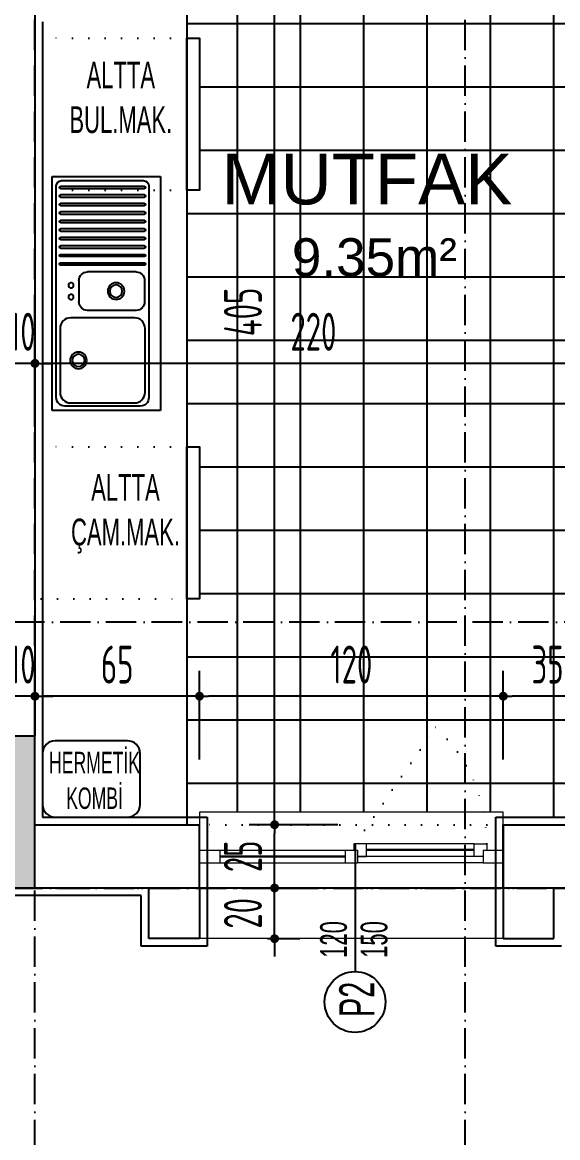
# Model space of a CAD drawing. Extents: x 41749 to 92598, y -24291 to 29432.
# Drawn here: x 56715.1 to 56926.6, y -23314.9 to -22874.5 of the extents above; entities that cross this region are included whole.
import ezdxf

# ---------------------------------------------------------------- set-up
doc = ezdxf.new("R2010")
doc.units = 0
doc.header["$MEASUREMENT"] = 0
doc.header["$PDMODE"] = 3
doc.linetypes.add('ACAD_ISO10W100', pattern=[18, 12, -3, 0, -3])
doc.linetypes.add('DOT', pattern=[6.35, 0, -6.35])
doc.layers.get('0').update_dxf_attribs({"linetype": 'CONTINUOUS'})
doc.layers.get('Defpoints').update_dxf_attribs({"linetype": 'CONTINUOUS'})
for name, color, linetype in [('AKS', 10, 'CONTINUOUS'), ('DUVAR', 6, 'CONTINUOUS'), ('İÇ ÖLÇÜ', 95, 'CONTINUOUS'), ('KOLON', 5, 'CONTINUOUS'), ('MAHAL', 21, 'CONTINUOUS'), ('OLCU', 3, 'CONTINUOUS'), ('P', 7, 'DOT'), ('SIVA', 7, 'CONTINUOUS'), ('tar', 12, 'CONTINUOUS'), ('TEFRIS', 12, 'CONTINUOUS'), ('tefriş', 12, 'CONTINUOUS'), ('YAZI', 7, 'CONTINUOUS')]:
    doc.layers.add(name, color=color, linetype=linetype)
doc.layers.add('KAPI-GOR', color=153, linetype='CONTINUOUS', lineweight=15)
doc.styles.add('mahal', font='arial.ttf', dxfattribs={"height": 70})
doc.styles.add('OLCU', font='isocpeur.ttf', dxfattribs={"width": 0.59})
doc.dimstyles.new('OLCU3', dxfattribs={"dimscale": 0.5, "dimtxt": 30, "dimasz": 7, "dimexe": 20, "dimexo": 0, "dimgap": 10, "dimtad": 1, "dimdec": 4, "dimrnd": 0.5, "dimdsep": 46, "dimtxsty": 'OLCU', "dimblk1": 'DOT', "dimblk2": 'DOT', "dimsah": 1, "dimcen": 0.09, "dimclrt": 4, "dimadec": 0, "dimazin": 0, "dimtfac": 1, "dimtdec": 4, "dimtix": 1, "dimtmove": 2, "dimatfit": 3, "dimfxl": 0, "dimtolj": 1, "dimtzin": 0, "dimarcsym": 0})

# ---------------------------------------------------------------- blocks, each defined once
blk = doc.blocks.new('64')
at = {"layer": 'tefriş'}
for p, q in [((-91.96, 1785.92), (-91.96, 1675.92)), ((-40.96, 1785.92), (-91.96, 1785.92)), ((-50.43, 1783.92), (-85.96, 1783.92)), ((-40.96, 1675.92), (-40.96, 1785.92)), ((-89.96, 1779.92), (-89.96, 1680.42)), ((-46.43, 1680.42), (-46.43, 1779.92)), ((-91.96, 1675.92), (-40.96, 1675.92)), ((-87.46, 1677.92), (-48.93, 1677.92))]:
    blk.add_line(p, q, dxfattribs=at)
at = {"layer": 'tefriş', "color": 8}
for p, q in [((-52.43, 1738.92), (-75.3, 1738.92)), ((-79.3, 1724.82), (-79.3, 1734.92)), ((-48.43, 1724.82), (-48.43, 1734.92)), ((-52.43, 1720.82), (-75.3, 1720.82)), ((-48.45, 1717.62), (-87.94, 1717.62)), ((-87.94, 1716.62), (-48.45, 1716.62)), ((-48.45, 1713.62), (-87.94, 1713.62)), ((-87.94, 1712.62), (-48.45, 1712.62)), ((-87.94, 1709.62), (-48.45, 1709.62)), ((-48.45, 1708.62), (-87.94, 1708.62)), ((-87.94, 1705.62), (-48.45, 1705.62)), ((-48.45, 1704.62), (-87.94, 1704.62)), ((-87.94, 1701.62), (-48.45, 1701.62)), ((-48.45, 1700.62), (-87.94, 1700.62)), ((-87.94, 1697.62), (-48.45, 1697.62)), ((-48.45, 1696.62), (-87.94, 1696.62)), ((-87.94, 1693.62), (-48.45, 1693.62)), ((-48.45, 1692.62), (-87.94, 1692.62)), ((-87.94, 1689.62), (-48.45, 1689.62)), ((-48.45, 1688.62), (-87.94, 1688.62)), ((-87.94, 1685.62), (-48.45, 1685.62)), ((-48.45, 1684.62), (-87.94, 1684.62)), ((-87.94, 1681.62), (-48.45, 1681.62)), ((-48.45, 1680.62), (-87.94, 1680.62))]:
    blk.add_line(p, q, dxfattribs=at)
blk.add_lwpolyline([(-88.19, 1747.42), (-88.19, 1777.42, -0.414214), (-83.19, 1782.42), (-53.19, 1782.42, -0.414214), (-48.19, 1777.42), (-48.19, 1747.42, -0.414214), (-53.19, 1742.42), (-83.19, 1742.42, -0.414214)], format="xyb", close=True, dxfattribs=at)
for centre, radius in [((-79.51, 1762.42), 3.92), ((-79.51, 1762.42), 2.92), ((-83.03, 1732.62), 1.2), ((-61.86, 1729.87), 3.92), ((-61.86, 1729.87), 2.92), ((-83.03, 1727.13), 1.2)]:
    blk.add_circle(centre, radius, dxfattribs=at)
at = {"layer": 'tefriş'}
for centre, radius, start, end in [((-85.96, 1779.92), 4, 90, 180), ((-50.43, 1779.92), 4, 0, 90), ((-87.46, 1680.42), 2.5, 180, 270), ((-48.93, 1680.42), 2.5, 270, 360)]:
    blk.add_arc(centre, radius, start, end, dxfattribs=at)
at = {"layer": 'tefriş', "color": 8}
for centre, radius, start, end in [((-75.3, 1734.92), 4, 90, 180), ((-52.43, 1734.92), 4, 0, 90), ((-75.3, 1724.82), 4, 180, 270), ((-52.43, 1724.82), 4, 270, 0), ((-87.94, 1717.12), 0.5, 90, 270), ((-48.45, 1717.12), 0.5, 270, 90), ((-87.94, 1713.12), 0.5, 90, 270), ((-87.94, 1709.12), 0.5, 90, 270), ((-48.45, 1713.12), 0.5, 270, 90), ((-48.45, 1709.12), 0.5, 270, 90), ((-87.94, 1705.12), 0.5, 90, 270), ((-48.45, 1705.12), 0.5, 270, 90), ((-87.94, 1701.12), 0.5, 90, 270), ((-48.45, 1701.12), 0.5, 270, 90), ((-87.94, 1697.12), 0.5, 90, 270), ((-48.45, 1697.12), 0.5, 270, 90), ((-87.94, 1693.12), 0.5, 90, 270), ((-87.94, 1689.12), 0.5, 90, 270), ((-48.45, 1693.12), 0.5, 270, 90), ((-48.45, 1689.12), 0.5, 270, 90), ((-87.94, 1685.12), 0.5, 90, 270), ((-48.45, 1685.12), 0.5, 270, 90), ((-87.94, 1681.12), 0.5, 90, 270), ((-48.45, 1681.12), 0.5, 270, 90)]:
    blk.add_arc(centre, radius, start, end, dxfattribs=at)
blk = doc.blocks.new('DOT')
at = {"color": 0, "linetype": 'ByBlock'}
blk.add_line((-0.5, 0), (-1, 0), dxfattribs=at)
at = {"color": 0, "linetype": 'ByBlock', "const_width": 0.5}
blk.add_lwpolyline([(-0.25, 0, 1), (0.25, 0, 1)], format="xyb", close=True, dxfattribs=at)
blk = doc.blocks.new('*D280')
at = {"layer": 'Defpoints', "color": 0, "transparency": 16777216}
for p in [(56720.06, -23009.17), (56940.06, -23076.16), (56720.06, -23122.2)]:
    blk.add_point(p, dxfattribs=at)
at = {"layer": 'İÇ ÖLÇÜ', "color": 0, "lineweight": -2, "transparency": 16777216}
for p, q in [((56720.06, -23034.17), (56720.06, -22999.17)), ((56940.06, -23034.17), (56940.06, -22999.17)), ((56936.56, -23009.17), (56723.56, -23009.17))]:
    blk.add_line(p, q, dxfattribs=at)
at = {"layer": 'İÇ ÖLÇÜ', "color": 0, "lineweight": -2, "transparency": 16777216, "xscale": 3.5, "yscale": 3.5, "zscale": 3.5, "rotation": 180}
blk.add_blockref('DOT', (56720.06, -23009.17), dxfattribs=at)
at = {"layer": 'İÇ ÖLÇÜ', "color": 0, "lineweight": -2, "transparency": 16777216, "xscale": 3.5, "yscale": 3.5, "zscale": 3.5}
blk.add_blockref('DOT', (56940.06, -23009.17), dxfattribs=at)
at = {"layer": 'İÇ ÖLÇÜ', "color": 4, "transparency": 16777216, "insert": (56830.06, -22996.67), "char_height": 15, "attachment_point": 5, "style": 'OLCU'}
blk.add_mtext('\\A1;220', dxfattribs=at)
blk = doc.blocks.new('*D281')
at = {"layer": 'Defpoints', "color": 0, "transparency": 16777216}
for p in [(56710.06, -23009.17), (56710.06, -23122.2), (56720.06, -23122.2)]:
    blk.add_point(p, dxfattribs=at)
at = {"layer": 'İÇ ÖLÇÜ', "color": 0, "lineweight": -2, "transparency": 16777216}
for p, q in [((56710.06, -23034.17), (56710.06, -22999.17)), ((56720.06, -23034.17), (56720.06, -22999.17)), ((56706.56, -23009.17), (56703.06, -23009.17)), ((56720.06, -23009.17), (56710.06, -23009.17)), ((56723.56, -23009.17), (56727.06, -23009.17))]:
    blk.add_line(p, q, dxfattribs=at)
at = {"layer": 'İÇ ÖLÇÜ', "color": 0, "lineweight": -2, "transparency": 16777216, "xscale": 3.5, "yscale": 3.5, "zscale": 3.5}
blk.add_blockref('DOT', (56710.06, -23009.17), dxfattribs=at)
at = {"layer": 'İÇ ÖLÇÜ', "color": 0, "lineweight": -2, "transparency": 16777216, "xscale": 3.5, "yscale": 3.5, "zscale": 3.5, "rotation": 180}
blk.add_blockref('DOT', (56720.06, -23009.17), dxfattribs=at)
at = {"layer": 'İÇ ÖLÇÜ', "color": 4, "transparency": 16777216, "insert": (56715.06, -22996.67), "char_height": 15, "attachment_point": 5, "style": 'OLCU'}
blk.add_mtext('\\A1;10', dxfattribs=at)
blk = doc.blocks.new('*D296')
at = {"layer": 'Defpoints', "color": 0, "transparency": 16777216}
for p in [(56940.06, -23103.84), (56905.06, -23140.6), (56905.06, -23223.32)]:
    blk.add_point(p, dxfattribs=at)
at = {"layer": 'İÇ ÖLÇÜ', "color": 0, "lineweight": -2, "transparency": 16777216}
for p, q in [((56940.06, -23115.6), (56940.06, -23150.6)), ((56905.06, -23165.6), (56905.06, -23130.6)), ((56936.56, -23140.6), (56908.56, -23140.6))]:
    blk.add_line(p, q, dxfattribs=at)
at = {"layer": 'İÇ ÖLÇÜ', "color": 0, "lineweight": -2, "transparency": 16777216, "xscale": 3.5, "yscale": 3.5, "zscale": 3.5, "rotation": 180}
blk.add_blockref('DOT', (56905.06, -23140.6), dxfattribs=at)
at = {"layer": 'İÇ ÖLÇÜ', "color": 0, "lineweight": -2, "transparency": 16777216, "xscale": 3.5, "yscale": 3.5, "zscale": 3.5}
blk.add_blockref('DOT', (56940.06, -23140.6), dxfattribs=at)
at = {"layer": 'İÇ ÖLÇÜ', "color": 4, "transparency": 16777216, "insert": (56922.56, -23128.1), "char_height": 15, "attachment_point": 5, "style": 'OLCU'}
blk.add_mtext('\\A1;35', dxfattribs=at)
blk = doc.blocks.new('*D297')
at = {"layer": 'Defpoints', "color": 0, "transparency": 16777216}
for p in [(56785.06, -23140.6), (56785.06, -23223.32), (56905.06, -23223.32)]:
    blk.add_point(p, dxfattribs=at)
at = {"layer": 'İÇ ÖLÇÜ', "color": 0, "lineweight": -2, "transparency": 16777216}
for p, q in [((56785.06, -23165.6), (56785.06, -23130.6)), ((56905.06, -23165.6), (56905.06, -23130.6)), ((56901.56, -23140.6), (56788.56, -23140.6))]:
    blk.add_line(p, q, dxfattribs=at)
at = {"layer": 'İÇ ÖLÇÜ', "color": 0, "lineweight": -2, "transparency": 16777216, "xscale": 3.5, "yscale": 3.5, "zscale": 3.5, "rotation": 180}
blk.add_blockref('DOT', (56785.06, -23140.6), dxfattribs=at)
at = {"layer": 'İÇ ÖLÇÜ', "color": 0, "lineweight": -2, "transparency": 16777216, "xscale": 3.5, "yscale": 3.5, "zscale": 3.5}
blk.add_blockref('DOT', (56905.06, -23140.6), dxfattribs=at)
at = {"layer": 'İÇ ÖLÇÜ', "color": 4, "transparency": 16777216, "insert": (56845.06, -23128.1), "char_height": 15, "attachment_point": 5, "style": 'OLCU'}
blk.add_mtext('\\A1;120', dxfattribs=at)
blk = doc.blocks.new('*D298')
at = {"layer": 'Defpoints', "color": 0, "transparency": 16777216}
for p in [(56720.06, -23140.6), (56720.06, -23148.5), (56785.06, -23223.32)]:
    blk.add_point(p, dxfattribs=at)
at = {"layer": 'İÇ ÖLÇÜ', "color": 0, "lineweight": -2, "transparency": 16777216}
for p, q in [((56720.06, -23148.5), (56720.06, -23130.6)), ((56785.06, -23165.6), (56785.06, -23130.6)), ((56781.56, -23140.6), (56723.56, -23140.6))]:
    blk.add_line(p, q, dxfattribs=at)
at = {"layer": 'İÇ ÖLÇÜ', "color": 0, "lineweight": -2, "transparency": 16777216, "xscale": 3.5, "yscale": 3.5, "zscale": 3.5, "rotation": 180}
blk.add_blockref('DOT', (56720.06, -23140.6), dxfattribs=at)
at = {"layer": 'İÇ ÖLÇÜ', "color": 0, "lineweight": -2, "transparency": 16777216, "xscale": 3.5, "yscale": 3.5, "zscale": 3.5}
blk.add_blockref('DOT', (56785.06, -23140.6), dxfattribs=at)
at = {"layer": 'İÇ ÖLÇÜ', "color": 4, "transparency": 16777216, "insert": (56752.56, -23128.1), "char_height": 15, "attachment_point": 5, "style": 'OLCU'}
blk.add_mtext('\\A1;65', dxfattribs=at)
blk = doc.blocks.new('*D299')
at = {"layer": 'Defpoints', "color": 0, "transparency": 16777216}
for p in [(56710.06, -23140.6), (56710.06, -23148.5), (56720.06, -23148.5)]:
    blk.add_point(p, dxfattribs=at)
at = {"layer": 'İÇ ÖLÇÜ', "color": 0, "lineweight": -2, "transparency": 16777216}
for p, q in [((56710.06, -23148.5), (56710.06, -23130.6)), ((56720.06, -23148.5), (56720.06, -23130.6)), ((56706.56, -23140.6), (56703.06, -23140.6)), ((56720.06, -23140.6), (56710.06, -23140.6)), ((56723.56, -23140.6), (56727.06, -23140.6))]:
    blk.add_line(p, q, dxfattribs=at)
at = {"layer": 'İÇ ÖLÇÜ', "color": 0, "lineweight": -2, "transparency": 16777216, "xscale": 3.5, "yscale": 3.5, "zscale": 3.5}
blk.add_blockref('DOT', (56710.06, -23140.6), dxfattribs=at)
at = {"layer": 'İÇ ÖLÇÜ', "color": 0, "lineweight": -2, "transparency": 16777216, "xscale": 3.5, "yscale": 3.5, "zscale": 3.5, "rotation": 180}
blk.add_blockref('DOT', (56720.06, -23140.6), dxfattribs=at)
at = {"layer": 'İÇ ÖLÇÜ', "color": 4, "transparency": 16777216, "insert": (56715.06, -23128.1), "char_height": 15, "attachment_point": 5, "style": 'OLCU'}
blk.add_mtext('\\A1;10', dxfattribs=at)
blk = doc.blocks.new('*D385')
at = {"layer": 'Defpoints', "color": 0, "transparency": 16777216}
for p in [(56811.93, -23216.34), (56814.72, -23216.34), (56811.93, -23236.34)]:
    blk.add_point(p, dxfattribs=at)
at = {"layer": 'İÇ ÖLÇÜ', "color": 0, "lineweight": -2, "transparency": 16777216}
for p, q in [((56814.72, -23212.84), (56814.72, -23209.34)), ((56811.93, -23216.34), (56824.72, -23216.34)), ((56814.72, -23236.34), (56814.72, -23216.34)), ((56811.93, -23236.34), (56824.72, -23236.34)), ((56814.72, -23239.84), (56814.72, -23243.34))]:
    blk.add_line(p, q, dxfattribs=at)
at = {"layer": 'İÇ ÖLÇÜ', "color": 0, "lineweight": -2, "transparency": 16777216, "xscale": 3.5, "yscale": 3.5, "zscale": 3.5}
for p, rotation in [((56814.72, -23216.34), 270), ((56814.72, -23236.34), 90)]:
    blk.add_blockref('DOT', p, dxfattribs=dict(at, rotation=rotation))
at = {"layer": 'İÇ ÖLÇÜ', "color": 4, "transparency": 16777216, "insert": (56802.22, -23226.34), "char_height": 15, "attachment_point": 5, "rotation": 90, "style": 'OLCU'}
blk.add_mtext('\\A1;20', dxfattribs=at)
blk = doc.blocks.new('*D386')
at = {"layer": 'Defpoints', "color": 0, "transparency": 16777216}
for p in [(56814.72, -23191.34), (56864.6, -23191.34), (56811.93, -23216.34)]:
    blk.add_point(p, dxfattribs=at)
at = {"layer": 'İÇ ÖLÇÜ', "color": 0, "lineweight": -2, "transparency": 16777216}
for p, q in [((56839.72, -23191.34), (56804.72, -23191.34)), ((56814.72, -23212.84), (56814.72, -23194.84)), ((56811.93, -23216.34), (56824.72, -23216.34))]:
    blk.add_line(p, q, dxfattribs=at)
at = {"layer": 'İÇ ÖLÇÜ', "color": 0, "lineweight": -2, "transparency": 16777216, "xscale": 3.5, "yscale": 3.5, "zscale": 3.5}
for p, rotation in [((56814.72, -23191.34), 90), ((56814.72, -23216.34), 270)]:
    blk.add_blockref('DOT', p, dxfattribs=dict(at, rotation=rotation))
at = {"layer": 'İÇ ÖLÇÜ', "color": 4, "transparency": 16777216, "insert": (56802.22, -23203.84), "char_height": 15, "attachment_point": 5, "rotation": 90, "style": 'OLCU'}
blk.add_mtext('\\A1;25', dxfattribs=at)
blk = doc.blocks.new('*D387')
at = {"layer": 'Defpoints', "color": 0, "transparency": 16777216}
for p in [(56809.95, -22786.34), (56814.72, -22786.34), (56864.6, -23191.34)]:
    blk.add_point(p, dxfattribs=at)
at = {"layer": 'İÇ ÖLÇÜ', "color": 0, "lineweight": -2, "transparency": 16777216}
for p, q in [((56809.95, -22786.34), (56824.72, -22786.34)), ((56814.72, -23187.84), (56814.72, -22789.84)), ((56839.72, -23191.34), (56804.72, -23191.34))]:
    blk.add_line(p, q, dxfattribs=at)
at = {"layer": 'İÇ ÖLÇÜ', "color": 0, "lineweight": -2, "transparency": 16777216, "xscale": 3.5, "yscale": 3.5, "zscale": 3.5}
for p, rotation in [((56814.72, -22786.34), 90), ((56814.72, -23191.34), 270)]:
    blk.add_blockref('DOT', p, dxfattribs=dict(at, rotation=rotation))
at = {"layer": 'İÇ ÖLÇÜ', "color": 4, "transparency": 16777216, "insert": (56802.22, -22988.84), "char_height": 15, "attachment_point": 5, "rotation": 90, "style": 'OLCU'}
blk.add_mtext('\\A1;405', dxfattribs=at)
blk = doc.blocks.new('*D486')
at = {"layer": 'Defpoints', "color": 0, "transparency": 16777216}
for p in [(56925.06, -23216.34), (56945.06, -23216.34), (56925.06, -23431.34)]:
    blk.add_point(p, dxfattribs=at)
at = {"layer": 'OLCU', "color": 0, "lineweight": -2, "transparency": 16777216}
for p, q in [((56925.06, -23406.34), (56925.06, -23441.34)), ((56945.06, -23406.34), (56945.06, -23441.34)), ((56921.56, -23431.34), (56918.06, -23431.34)), ((56945.06, -23431.34), (56925.06, -23431.34)), ((56948.56, -23431.34), (56952.06, -23431.34))]:
    blk.add_line(p, q, dxfattribs=at)
at = {"layer": 'OLCU', "color": 0, "lineweight": -2, "transparency": 16777216, "xscale": 3.5, "yscale": 3.5, "zscale": 3.5}
blk.add_blockref('DOT', (56925.06, -23431.34), dxfattribs=at)
at = {"layer": 'OLCU', "color": 0, "lineweight": -2, "transparency": 16777216, "xscale": 3.5, "yscale": 3.5, "zscale": 3.5, "rotation": 180}
blk.add_blockref('DOT', (56945.06, -23431.34), dxfattribs=at)
at = {"layer": 'OLCU', "color": 4, "transparency": 16777216, "insert": (56935.06, -23418.84), "char_height": 15, "attachment_point": 5, "style": 'OLCU'}
blk.add_mtext('\\A1;20', dxfattribs=at)
blk = doc.blocks.new('*D487')
at = {"layer": 'Defpoints', "color": 0, "transparency": 16777216}
for p in [(56905.06, -23216.34), (56925.06, -23216.34), (56905.06, -23431.34)]:
    blk.add_point(p, dxfattribs=at)
at = {"layer": 'OLCU', "color": 0, "lineweight": -2, "transparency": 16777216}
for p, q in [((56905.06, -23406.34), (56905.06, -23441.34)), ((56925.06, -23406.34), (56925.06, -23441.34)), ((56901.56, -23431.34), (56898.06, -23431.34)), ((56925.06, -23431.34), (56905.06, -23431.34)), ((56928.56, -23431.34), (56932.06, -23431.34))]:
    blk.add_line(p, q, dxfattribs=at)
at = {"layer": 'OLCU', "color": 0, "lineweight": -2, "transparency": 16777216, "xscale": 3.5, "yscale": 3.5, "zscale": 3.5}
blk.add_blockref('DOT', (56905.06, -23431.34), dxfattribs=at)
at = {"layer": 'OLCU', "color": 0, "lineweight": -2, "transparency": 16777216, "xscale": 3.5, "yscale": 3.5, "zscale": 3.5, "rotation": 180}
blk.add_blockref('DOT', (56925.06, -23431.34), dxfattribs=at)
at = {"layer": 'OLCU', "color": 4, "transparency": 16777216, "insert": (56915.06, -23418.84), "char_height": 15, "attachment_point": 5, "style": 'OLCU'}
blk.add_mtext('\\A1;20', dxfattribs=at)
blk = doc.blocks.new('*D488')
at = {"layer": 'Defpoints', "color": 0, "transparency": 16777216}
for p in [(56785.06, -23216.34), (56905.06, -23216.34), (56785.06, -23431.34)]:
    blk.add_point(p, dxfattribs=at)
at = {"layer": 'OLCU', "color": 0, "lineweight": -2, "transparency": 16777216}
for p, q in [((56785.06, -23406.34), (56785.06, -23441.34)), ((56905.06, -23406.34), (56905.06, -23441.34)), ((56901.56, -23431.34), (56788.56, -23431.34))]:
    blk.add_line(p, q, dxfattribs=at)
at = {"layer": 'OLCU', "color": 0, "lineweight": -2, "transparency": 16777216, "xscale": 3.5, "yscale": 3.5, "zscale": 3.5, "rotation": 180}
blk.add_blockref('DOT', (56785.06, -23431.34), dxfattribs=at)
at = {"layer": 'OLCU', "color": 0, "lineweight": -2, "transparency": 16777216, "xscale": 3.5, "yscale": 3.5, "zscale": 3.5}
blk.add_blockref('DOT', (56905.06, -23431.34), dxfattribs=at)
at = {"layer": 'OLCU', "color": 4, "transparency": 16777216, "insert": (56845.06, -23418.84), "char_height": 15, "attachment_point": 5, "style": 'OLCU'}
blk.add_mtext('\\A1;120', dxfattribs=at)
blk = doc.blocks.new('*D489')
at = {"layer": 'Defpoints', "color": 0, "transparency": 16777216}
for p in [(56765.06, -23216.34), (56785.06, -23216.34), (56765.06, -23431.34)]:
    blk.add_point(p, dxfattribs=at)
at = {"layer": 'OLCU', "color": 0, "lineweight": -2, "transparency": 16777216}
for p, q in [((56765.06, -23406.34), (56765.06, -23441.34)), ((56785.06, -23406.34), (56785.06, -23441.34)), ((56761.56, -23431.34), (56758.06, -23431.34)), ((56785.06, -23431.34), (56765.06, -23431.34)), ((56788.56, -23431.34), (56792.06, -23431.34))]:
    blk.add_line(p, q, dxfattribs=at)
at = {"layer": 'OLCU', "color": 0, "lineweight": -2, "transparency": 16777216, "xscale": 3.5, "yscale": 3.5, "zscale": 3.5}
blk.add_blockref('DOT', (56765.06, -23431.34), dxfattribs=at)
at = {"layer": 'OLCU', "color": 0, "lineweight": -2, "transparency": 16777216, "xscale": 3.5, "yscale": 3.5, "zscale": 3.5, "rotation": 180}
blk.add_blockref('DOT', (56785.06, -23431.34), dxfattribs=at)
at = {"layer": 'OLCU', "color": 4, "transparency": 16777216, "insert": (56775.06, -23418.84), "char_height": 15, "attachment_point": 5, "style": 'OLCU'}
blk.add_mtext('\\A1;20', dxfattribs=at)
blk = doc.blocks.new('*D490')
at = {"layer": 'Defpoints', "color": 0, "transparency": 16777216}
for p in [(56699.94, -23216.34), (56765.06, -23216.34), (56699.94, -23431.34)]:
    blk.add_point(p, dxfattribs=at)
at = {"layer": 'OLCU', "color": 0, "lineweight": -2, "transparency": 16777216}
for p, q in [((56699.94, -23406.34), (56699.94, -23441.34)), ((56765.06, -23406.34), (56765.06, -23441.34)), ((56761.56, -23431.34), (56703.44, -23431.34))]:
    blk.add_line(p, q, dxfattribs=at)
at = {"layer": 'OLCU', "color": 0, "lineweight": -2, "transparency": 16777216, "xscale": 3.5, "yscale": 3.5, "zscale": 3.5, "rotation": 180}
blk.add_blockref('DOT', (56699.94, -23431.34), dxfattribs=at)
at = {"layer": 'OLCU', "color": 0, "lineweight": -2, "transparency": 16777216, "xscale": 3.5, "yscale": 3.5, "zscale": 3.5}
blk.add_blockref('DOT', (56765.06, -23431.34), dxfattribs=at)
at = {"layer": 'OLCU', "color": 4, "transparency": 16777216, "insert": (56732.5, -23418.84), "char_height": 15, "attachment_point": 5, "style": 'OLCU'}
blk.add_mtext('\\A1;65', dxfattribs=at)
blk = doc.blocks.new('*D511')
at = {"layer": 'Defpoints', "color": 0, "transparency": 16777216}
for p in [(55945.06, -23203.84), (56965.06, -23203.84), (56965.06, -23461.34)]:
    blk.add_point(p, dxfattribs=at)
at = {"layer": 'OLCU', "color": 0, "lineweight": -2, "transparency": 16777216}
for p, q in [((55945.06, -23436.34), (55945.06, -23471.34)), ((56965.06, -23436.34), (56965.06, -23471.34)), ((55948.56, -23461.34), (56961.56, -23461.34))]:
    blk.add_line(p, q, dxfattribs=at)
at = {"layer": 'OLCU', "color": 0, "lineweight": -2, "transparency": 16777216, "xscale": 3.5, "yscale": 3.5, "zscale": 3.5, "rotation": 180}
blk.add_blockref('DOT', (55945.06, -23461.34), dxfattribs=at)
at = {"layer": 'OLCU', "color": 0, "lineweight": -2, "transparency": 16777216, "xscale": 3.5, "yscale": 3.5, "zscale": 3.5}
blk.add_blockref('DOT', (56965.06, -23461.34), dxfattribs=at)
at = {"layer": 'OLCU', "color": 4, "transparency": 16777216, "insert": (56455.06, -23448.84), "char_height": 15, "attachment_point": 5, "style": 'OLCU'}
blk.add_mtext('\\A1;1020', dxfattribs=at)
blk = doc.blocks.new('*D515')
at = {"layer": 'Defpoints', "color": 0, "transparency": 16777216}
for p in [(55545.06, -23051.34), (57365.06, -23051.34), (55545.06, -23491.34)]:
    blk.add_point(p, dxfattribs=at)
at = {"layer": 'OLCU', "color": 0, "lineweight": -2, "transparency": 16777216}
for p, q in [((55545.06, -23466.34), (55545.06, -23501.34)), ((57365.06, -23466.34), (57365.06, -23501.34)), ((57361.56, -23491.34), (55548.56, -23491.34))]:
    blk.add_line(p, q, dxfattribs=at)
at = {"layer": 'OLCU', "color": 0, "lineweight": -2, "transparency": 16777216, "xscale": 3.5, "yscale": 3.5, "zscale": 3.5, "rotation": 180}
blk.add_blockref('DOT', (55545.06, -23491.34), dxfattribs=at)
at = {"layer": 'OLCU', "color": 0, "lineweight": -2, "transparency": 16777216, "xscale": 3.5, "yscale": 3.5, "zscale": 3.5}
blk.add_blockref('DOT', (57365.06, -23491.34), dxfattribs=at)
at = {"layer": 'OLCU', "color": 4, "transparency": 16777216, "insert": (56455.06, -23478.84), "char_height": 15, "attachment_point": 5, "style": 'OLCU'}
blk.add_mtext('\\A1;1820', dxfattribs=at)

msp = doc.modelspace()

# ---------------------------------------------------------------- hatches: boundary and pattern name
at = {"layer": 'tar'}
h = msp.add_hatch(dxfattribs=at)
h.set_pattern_fill('ANSI33', color=256, scale=40, style=0)
h.set_pattern_definition([(45, (2867.526, 0), (-7.0710678, 7.0710678), []), (45, (2874.597, 0), (-7.0710678, 7.0710678), [5, -2.5])])
h.paths.add_polyline_path([(55795.06272, -22296.33978), (55765.06272, -22296.33978), (55765.06272, -22356.33978), (55795.06272, -22356.33978)])
h.paths.add_polyline_path([(56320.06272, -22296.33978), (56310.06272, -22296.33978), (56300.06272, -22296.33978), (56300.06272, -22501.33978), (56320.06272, -22501.33978)])
h.paths.add_polyline_path([(56500.06272, -22296.33978), (56490.06272, -22296.33978), (56480.06272, -22296.33978), (56480.06272, -22501.33978), (56500.06272, -22501.33978)])
h.paths.add_polyline_path([(56890.06272, -22296.33978), (56860.06272, -22296.33978), (56860.06272, -22356.33978), (56890.06272, -22356.33978)])
h.paths.add_polyline_path([(57268.9142, -22296.33978), (57209.9142, -22296.33978), (57209.9142, -22326.33978), (57268.9142, -22326.33978)])
h.paths.add_polyline_path([(55795.06272, -22581.33978), (55765.06272, -22581.33978), (55765.06272, -22641.33978), (55795.06272, -22641.33978)])
h.paths.add_polyline_path([(56540.06272, -22611.33978), (56480.06272, -22611.33978), (56480.06272, -22641.33978), (56540.06272, -22641.33978)])
h.paths.add_polyline_path([(56890.06272, -22611.33978), (56830.06272, -22611.33978), (56830.06272, -22641.33978), (56890.06272, -22641.33978)])
h.paths.add_polyline_path([(55795.06272, -23081.33978), (55735.06272, -23081.33978), (55735.06272, -23111.33978), (55795.06272, -23111.33978)])
h.paths.add_polyline_path([(56220.06272, -23156.33973), (56190.06272, -23156.33973), (56190.06272, -23216.33973), (56220.06272, -23216.33973)])
h.paths.add_polyline_path([(56720.06272, -23156.33973), (56690.06272, -23156.33973), (56690.06272, -23216.33973), (56720.06272, -23216.33973)])
h.paths.add_polyline_path([(57268.9142, -23081.33978), (57208.9142, -23081.33978), (57208.9142, -23111.33978), (57268.9142, -23111.33978)])
h = msp.add_hatch(dxfattribs=at)
h.set_pattern_fill('ANSI37', color=256, scale=200, angle=45, style=0)
h.paths.add_polyline_path([(56926.06272, -22789.33978), (56852.06272, -22789.33978), (56852.06272, -22792.33978, 0.414213562), (56854.06272, -22794.33978), (56863.06272, -22794.33978, -1), (56863.06272, -22796.33978), (56854.06272, -22796.33978, -0.414213562), (56850.06272, -22792.33978), (56850.06272, -22789.33978), (56844.06272, -22789.33978, 0.433566465), (56926.06272, -22863.83978)], flags=17)
h.paths.add_polyline_path([(56937.06272, -22789.33978), (56927.06272, -22789.33978), (56926.06272, -22789.33978), (56926.06272, -22863.83978, -0.433566465), (56844.06272, -22789.33978), (56840.06272, -22789.33978), (56785.06272, -22789.33978), (56785.06272, -22806.4776), (56786.73631, -22806.4776), (56786.73631, -22832.48188), (56785.06272, -22832.48188), (56785.06272, -22849.33978), (56780.06272, -22849.33978), (56780.06272, -22880.77283), (56785.06272, -22880.77283), (56785.06272, -22940.77283), (56780.06272, -22940.77283), (56780.06272, -23042.09974), (56785.06272, -23042.09974), (56785.06272, -23102.09974), (56780.06272, -23102.09974), (56780.06272, -23188.33978), (56785.06272, -23188.33978), (56785.06272, -23186.33978), (56855.19939, -23186.33978), (56878.35107, -23152.89339, -0.158316629), (56897.30357, -23186.33978), (56905.06272, -23186.33978), (56905.06272, -23188.33978), (56937.06319, -23188.33978), (56937.06319, -23187.33978), (56937.06319, -23115.33978), (56937.06319, -23114.33978), (56937.06272, -23114.33978), (56937.06272, -23096.33978)])
h.paths.add_polyline_path([(56878.35107, -23152.89339), (56855.19939, -23186.33978), (56897.30357, -23186.33978, 0.158316629)], flags=17)
h.paths.add_polyline_path([(56876.00102, -22831.73103), (56894.12102, -22831.73103), (56894.12102, -22854.23103), (56876.00102, -22854.23103)], flags=24)
h.paths.add_polyline_path([(56910.23414, -22848.21829), (56910.23414, -22799.46999), (56926.4343, -22799.46999), (56926.4343, -22848.21829)], flags=25)
h.paths.add_polyline_path([(56926.88772, -22831.73103), (56943.23772, -22831.73103), (56943.23772, -22854.23103), (56926.88772, -22854.23103)], flags=9)
h.paths.add_polyline_path([(56791.00102, -22831.73103), (56809.12102, -22831.73103), (56809.12102, -22854.23103), (56791.00102, -22854.23103)], flags=24)
h.paths.add_polyline_path([(56817.90522, -22985.41813), (56842.22022, -22985.41813), (56842.22022, -23007.91813), (56817.90522, -23007.91813)], flags=24)
h.paths.add_polyline_path([(56913.50272, -23116.85226), (56931.62272, -23116.85226), (56931.62272, -23139.35226), (56913.50272, -23139.35226)], flags=24)
h.paths.add_polyline_path([(56833.79022, -23116.85226), (56856.33522, -23116.85226), (56856.33522, -23139.35226), (56833.79022, -23139.35226)], flags=24)
h.paths.add_polyline_path([(56790.96846, -23001.43978), (56790.96846, -22976.23978), (56813.46846, -22976.23978), (56813.46846, -23001.43978)], flags=24)
h.paths.add_polyline_path([(56789.87826, -22921.33635), (56912.60677, -22921.33635), (56912.60677, -22979.9971), (56789.87826, -22979.9971)], flags=24)

# ---------------------------------------------------------------- linework, layer by layer
at = {"layer": 'AKS', "linetype": 'ACAD_ISO10W100'}
for p, q in [((56720.06272, -23591.33978), (56720.06272, -21978.06351)), ((56890.06272, -23591.33978), (56890.06272, -21978.06351)), ((57665.06272, -23111.33978), (55245.06272, -23111.33978)), ((55245.06272, -23216.33978), (57665.06272, -23216.33986))]:
    msp.add_line(p, q, dxfattribs=at)
at = {"layer": 'Defpoints'}
msp.add_lwpolyline([(55765.06272, -22296.33978), (57365.06272, -22296.33978), (57365.06272, -23111.33978), (57345.06272, -23111.33978), (57345.06272, -23261.33978), (56965.06272, -23261.33978), (56965.06272, -23216.33984), (55945.10744, -23216.3398), (55945.10744, -23261.33978), (55565.06272, -23261.33978), (55565.06272, -23111.33978), (55545.06272, -23111.33978), (55545.06272, -22616.33978), (55765.06272, -22616.33978), (55765.06272, -22296.33978)], close=True, dxfattribs=at)
at = {"layer": 'DUVAR'}
for p, q in [((56720.06272, -22786.33978), (56720.06272, -23156.33973)), ((56720.06272, -23191.33978), (56785.06272, -23191.33978)), ((56785.06272, -23216.33978), (56785.06272, -23191.33978)), ((56905.06272, -23191.33978), (56965.06272, -23191.33978)), ((56905.06272, -23191.33978), (56905.06272, -23216.33978)), ((56905.06272, -23216.33978), (56905.06272, -23191.33978)), ((56905.06272, -23191.33978), (56905.06272, -23216.33978)), ((56905.06272, -23191.33978), (56905.06272, -23216.33978)), ((56905.06272, -23216.33978), (56905.06272, -23191.33978)), ((56905.06272, -23216.33978), (56905.06272, -23191.33978)), ((56765.06272, -23216.33978), (56720.06272, -23216.33973)), ((56765.06272, -23236.33983), (56765.06272, -23216.33978)), ((56785.06272, -23216.33983), (56785.06272, -23236.33983)), ((56905.06272, -23216.33983), (56905.06272, -23236.33983)), ((56925.06272, -23236.33983), (56925.06272, -23216.33978)), ((56925.06272, -23216.33978), (56965.06272, -23216.33978)), ((56785.06272, -23236.33983), (56765.06272, -23236.33983)), ((56905.06272, -23236.33983), (56925.06272, -23236.33983))]:
    msp.add_line(p, q, dxfattribs=at)
at = {"layer": 'KAPI-GOR'}
for p, q in [((56846.00201, -23198.83978), (56846.00201, -23201.33978)), ((56851.00201, -23198.83978), (56846.00201, -23198.83978)), ((56851.00201, -23198.83978), (56846.00201, -23198.83978)), ((56851.00201, -23203.83978), (56851.00201, -23198.83978)), ((56893.56272, -23198.83978), (56851.00201, -23198.83978)), ((56893.56272, -23203.83978), (56893.56272, -23198.83978)), ((56893.56272, -23198.83978), (56898.56272, -23198.83978)), ((56898.56272, -23198.83978), (56898.56272, -23201.33978)), ((56785.06272, -23201.33978), (56793.06272, -23201.33978)), ((56793.06272, -23201.33978), (56793.06272, -23206.33978)), ((56793.06272, -23201.41763), (56842.62343, -23201.41763)), ((56793.06272, -23203.58978), (56842.62343, -23203.58978)), ((56793.06272, -23204.08978), (56842.62343, -23204.08978)), ((56842.62343, -23201.33978), (56847.50201, -23201.33978)), ((56842.62343, -23201.33978), (56842.62343, -23206.33978)), ((56847.50201, -23201.33978), (56847.50201, -23206.33978)), ((56847.50201, -23201.33978), (56847.50201, -23203.83978)), ((56847.50201, -23203.83978), (56851.00201, -23203.83978)), ((56851.00201, -23203.83978), (56847.50201, -23203.83978)), ((56893.56272, -23201.08978), (56851.00201, -23201.08978)), ((56893.56272, -23201.58978), (56851.00201, -23201.58978)), ((56893.56272, -23203.83978), (56851.00201, -23203.83978)), ((56897.06272, -23203.83978), (56893.56272, -23203.83978)), ((56897.06272, -23201.33978), (56905.06272, -23201.33978)), ((56897.06272, -23201.33978), (56897.06272, -23206.33978)), ((56785.06272, -23206.33978), (56793.06272, -23206.33978)), ((56793.06272, -23206.41763), (56842.62343, -23206.41763)), ((56842.62343, -23206.33978), (56847.50201, -23206.33978)), ((56897.06272, -23206.33978), (56847.50201, -23206.33978)), ((56897.06272, -23206.33978), (56905.06272, -23206.33978))]:
    msp.add_line(p, q, dxfattribs=at)
for points in [[(56905.06272, -23191.33978), (56905.06272, -23186.33978), (56785.06272, -23186.33978), (56785.06272, -23188.83978), (56785.06272, -23191.33978)], [(56905.06272, -23231.33983), (56905.06272, -23236.33983), (56785.06272, -23236.33983), (56785.06272, -23233.83983), (56785.06272, -23231.33983)]]:
    msp.add_lwpolyline(points, dxfattribs=at)
at = {"layer": 'KOLON'}
for p, q in [((56720.06272, -23156.33973), (56690.06272, -23156.33973)), ((56720.06272, -23216.33973), (56720.06272, -23156.33973)), ((56690.06272, -23216.33973), (56720.06272, -23216.33973))]:
    msp.add_line(p, q, dxfattribs=at)
at = {"layer": 'P'}
for p, q in [((56780.06272, -22880.77283), (56722.56272, -22880.77283)), ((56780.06272, -22940.77283), (56722.56272, -22940.77283)), ((56780.06272, -23042.09974), (56722.56272, -23042.09974)), ((56722.56272, -23102.09974), (56780.06272, -23102.09974)), ((56846.54686, -23198.83978), (56878.35107, -23152.89339)), ((56905.06272, -23191.33978), (56785.06272, -23191.33978)), ((56905.06272, -23216.33978), (56785.06272, -23216.33978))]:
    msp.add_line(p, q, dxfattribs=at)
msp.add_lwpolyline([(55545.06326, -22296.33978), (57365.06326, -22296.33978), (57365.06326, -22966.09965), (57199.40506, -23216.33978), (55945.10783, -23216.33978), (55545.06326, -23161.85974)], close=True, dxfattribs=at)
msp.add_arc((56836.33544, -23198.79463), 62.2273, 359.9584254, 47.5306196, dxfattribs=at)
at = {"layer": 'SIVA'}
for p, q in [((56723.06272, -22874.33978), (56723.06272, -23156.33973)), ((56723.06272, -23156.33973), (56723.06272, -23188.33978)), ((56723.06272, -23188.33978), (56788.06272, -23188.33978)), ((56788.06272, -23188.33978), (56788.06272, -23216.33978)), ((56902.06272, -23239.33983), (56902.06272, -23188.33978)), ((56902.06272, -23188.33978), (56968.06325, -23188.33978)), ((56788.06272, -23216.33978), (56788.06272, -23239.33983)), ((56720.06272, -23219.33973), (56702.93856, -23219.33973)), ((56762.06272, -23219.33978), (56720.06272, -23219.33973)), ((56762.06272, -23239.33983), (56762.06272, -23219.33978)), ((56788.06272, -23239.33983), (56762.06272, -23239.33983)), ((56928.06272, -23239.33983), (56902.06272, -23239.33983))]:
    msp.add_line(p, q, dxfattribs=at)
at = {"layer": 'TEFRIS'}
msp.add_line((56780.06272, -22786.33978), (56780.06272, -23191.33978), dxfattribs=at)
msp.add_lwpolyline([(56756.59859, -23158.19156), (56728.06272, -23158.19156, 0.414213562), (56723.06272, -23163.19156), (56723.06272, -23183.33978, 0.414213562), (56728.06272, -23188.33978), (56756.59859, -23188.33978, 0.414213562), (56761.59859, -23183.33978), (56761.59859, -23163.19156, 0.414213562)], format="xyb", close=True, dxfattribs=at)
at = {"layer": 'tefriş', "linetype": 'Continuous'}
for p, q in [((56780.06272, -22940.77283), (56780.06272, -22880.77283)), ((56780.06272, -23102.09974), (56780.06272, -23042.09974))]:
    msp.add_line(p, q, dxfattribs=at)
for points in [[(56780.06272, -22880.77283), (56785.06272, -22880.77283), (56785.06272, -22940.77283), (56780.06272, -22940.77283)], [(56780.06272, -23042.09974), (56785.06272, -23042.09974), (56785.06272, -23102.09974), (56780.06272, -23102.09974)]]:
    msp.add_lwpolyline(points, dxfattribs=at)
at = {"layer": 'YAZI'}
msp.add_line((56846.50016, -23199.30215), (56846.50016, -23249.35383), dxfattribs=at)
msp.add_circle((56846.50016, -23261.35383), 12, dxfattribs=at)

# ---------------------------------------------------------------- block references
at = {"layer": 'tefriş', "color": 8, "xscale": -0.8399999999965075, "yscale": 0.8399999999965075, "zscale": 0.84, "rotation": 180}
msp.add_blockref('64', (56804.04931, -21527.54578), dxfattribs=at)

# ---------------------------------------------------------------- texts
at = {"layer": 'MAHAL', "insert": (56851.24251, -22950.66673), "char_height": 20, "width": 318.296, "attachment_point": 5, "style": 'mahal'}
msp.add_mtext('{\\fArial|b0|i0|c186|p34;MUTFAK\\P\\H0.75x; \\fArial|b0|i0|c162|p34;9.35\\fArial|b0|i0|c186|p34;m²}', dxfattribs=at)
at = {"layer": 'YAZI', "attachment_point": 5, "style": 'OLCU'}
for s, insert, char_height, width, rotation in [('{\\fArial|b0|i0|c162|p34;ALTTA \\PBUL.MAK.}', (56753.97584, -22904.17233), 10.56, 183.750336, 0), ('{\\fArial|b0|i0|c162|p34;ALTTA \\PÇAM.MAK.}', (56755.82899, -23068.57522), 10.56, 183.750336, 0), ('{\\fArial|b0|i0|c162|p34;120}', (56838.06841, -23236.6698), 10.56, 183.750336, 90), ('{\\fArial|b0|i0|c162|p34;150}', (56854.06841, -23236.6698), 10.56, 183.750336, 90), ('{\\fArial|b0|i0|c162|p34;P2}', (56847.19878, -23260.31279), 13.824, 240.5458944, 90)]:
    msp.add_mtext(s, dxfattribs=dict(at, insert=insert, char_height=char_height, width=width, rotation=rotation))
at = {"layer": 'YAZI', "insert": (56743.60183, -23173.88648), "char_height": 8.448, "width": 125.5002688, "attachment_point": 5, "style": 'OLCU'}
msp.add_mtext('{\\fArial|b0|i0|c162|p34;HERMETİK\\PKOMBİ}', dxfattribs=at)

# ---------------------------------------------------------------- dimensions: what is measured, and where the dimension line sits
at = {"layer": 'İÇ ÖLÇÜ'}
for base, p1, p2, picture, middle in [((56814.71846, -22786.33978), (56864.60372, -23191.33978), (56809.94582, -22786.33978), '*D387', (56802.21846, -22988.83978)), ((56814.71846, -23191.33978), (56811.93305, -23216.33978), (56864.60372, -23191.33978), '*D386', (56802.21846, -23203.83978)), ((56814.718457, -23216.339782), (56811.933045, -23236.339834), (56811.933045, -23216.339782), '*D385', (56802.218457, -23226.339808))]:
    dim = msp.add_linear_dim(base=base, p1=p1, p2=p2, angle=90, dimstyle='OLCU3', dxfattribs=at)
    dim.commit()
    dim.dimension.update_dxf_attribs({"geometry": picture, "text_midpoint": middle})
for base, p1, p2, picture, middle in [((56710.06272, -23009.16813), (56720.06272, -23122.20214), (56710.06272, -23122.20214), '*D281', (56715.06272, -22996.66813)), ((56720.06272, -23009.16813), (56940.06272, -23076.16228), (56720.06272, -23122.20214), '*D280', (56830.06272, -22996.66813)), ((56905.06272, -23140.60226), (56940.06272, -23103.83978), (56905.06272, -23223.31623), '*D296', (56922.56272, -23128.10226)), ((56710.06272, -23140.60226), (56720.06272, -23148.49815), (56710.06272, -23148.49815), '*D299', (56715.06272, -23128.10226)), ((56720.06272, -23140.60226), (56785.06272, -23223.31623), (56720.06272, -23148.49815), '*D298', (56752.56272, -23128.10226)), ((56785.06272, -23140.60226), (56905.06272, -23223.31623), (56785.06272, -23223.31623), '*D297', (56845.06272, -23128.10226))]:
    dim = msp.add_linear_dim(base=base, p1=p1, p2=p2, dimstyle='OLCU3', dxfattribs=at)
    dim.commit()
    dim.dimension.update_dxf_attribs({"geometry": picture, "text_midpoint": middle})
at = {"layer": 'OLCU'}
for base, p1, p2, picture, middle in [((55545.06272, -23491.33978), (57365.06272, -23051.33978), (55545.06272, -23051.33978), '*D515', (56455.06272, -23478.83978)), ((56965.06272, -23461.33978), (55945.06272, -23203.83978), (56965.06272, -23203.83978), '*D511', (56455.06272, -23448.83978)), ((56699.93856, -23431.33978), (56765.06272, -23216.33983), (56699.93856, -23216.33983), '*D490', (56732.50064, -23418.83978)), ((56765.06272, -23431.33978), (56785.06272, -23216.33983), (56765.06272, -23216.33983), '*D489', (56775.06272, -23418.83978)), ((56785.06272, -23431.33978), (56905.06272, -23216.33978), (56785.06272, -23216.33983), '*D488', (56845.06272, -23418.83978)), ((56905.06272, -23431.33978), (56925.06272, -23216.33983), (56905.06272, -23216.33978), '*D487', (56915.06272, -23418.83978)), ((56925.06272, -23431.33978), (56945.06272, -23216.33983), (56925.06272, -23216.33983), '*D486', (56935.06272, -23418.83978))]:
    dim = msp.add_linear_dim(base=base, p1=p1, p2=p2, dimstyle='OLCU3', dxfattribs=at)
    dim.commit()
    dim.dimension.update_dxf_attribs({"geometry": picture, "text_midpoint": middle})

doc.saveas('drawing.dxf')
